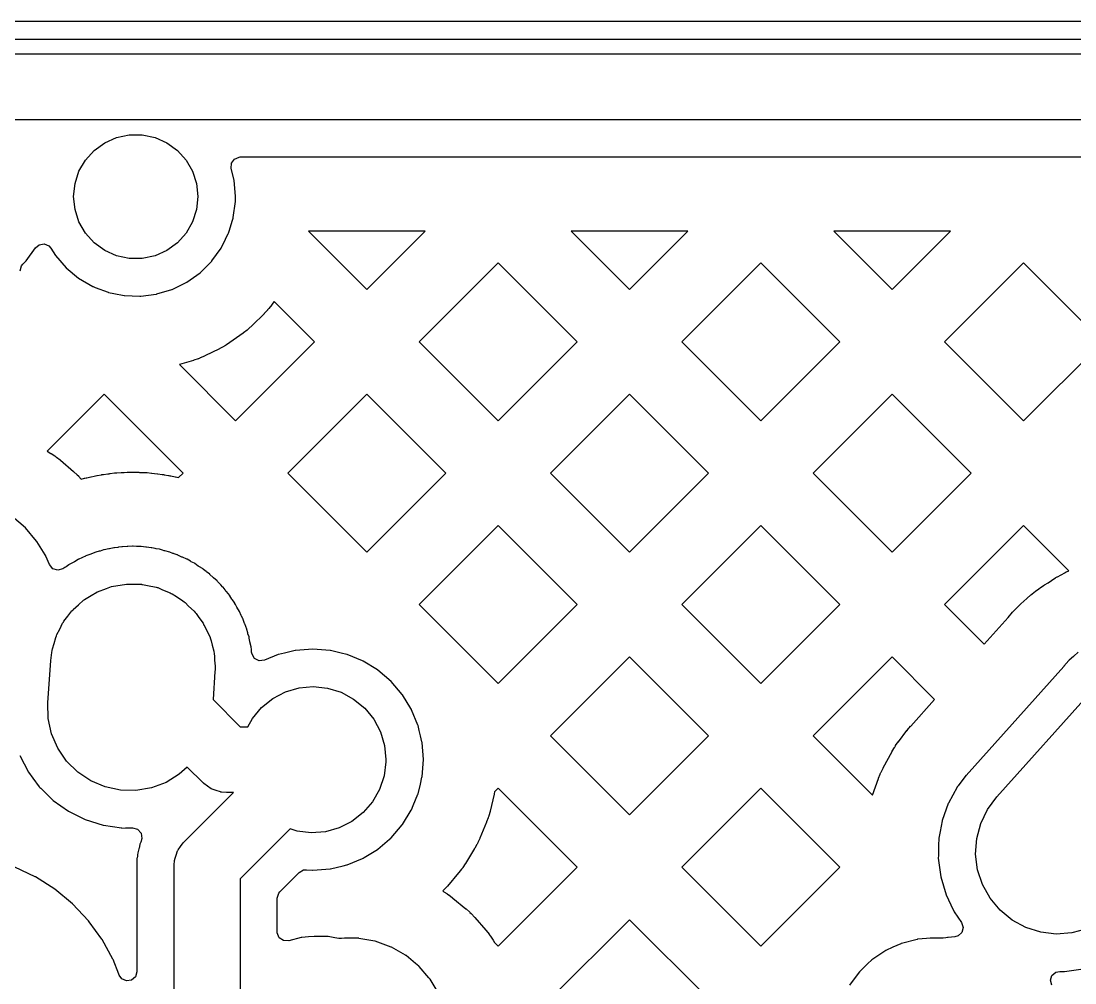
# Model space of a CAD drawing. Extents: x 124.5 to 210, y -114.5 to -26.5.
# Drawn here: x 179.51 to 193.92, y -39.75 to -26.6 of the extents above; entities that cross this region are included whole.
import ezdxf

# ---------------------------------------------------------------- set-up
doc = ezdxf.new("R2010")
doc.units = 0
doc.layers.add('BLACK', color=7, linetype='CONTINUOUS')

msp = doc.modelspace()

# ---------------------------------------------------------------- linework, layer by layer
at = {"layer": 'BLACK', "linetype": 'CONTINUOUS'}
for p, q in [((146.43, -26.6), (201.191, -26.6)), ((201.139, -26.85), (146.482, -26.85)), ((146.751, -27.05), (200.87, -27.05)), ((200.684, -27.95), (146.938, -27.95)), ((180.655, -28.2639), (180.817, -28.1916)), ((180.817, -28.1916), (180.991, -28.1547)), ((180.991, -28.1547), (181.169, -28.1547)), ((181.169, -28.1547), (181.343, -28.1916)), ((181.343, -28.1916), (181.505, -28.2639)), ((180.392, -28.5004), (180.511, -28.3683)), ((180.511, -28.3683), (180.655, -28.2639)), ((181.505, -28.2639), (181.649, -28.3683)), ((181.649, -28.3683), (181.768, -28.5004)), ((180.303, -28.6543), (180.392, -28.5004)), ((181.768, -28.5004), (181.857, -28.6543)), ((182.387, -28.5443), (182.428, -28.4861)), ((182.428, -28.4861), (182.493, -28.4592)), ((182.493, -28.4592), (182.506, -28.4585)), ((182.506, -28.4585), (200.421, -28.4585)), ((180.249, -28.8233), (180.303, -28.6543)), ((181.857, -28.6543), (181.911, -28.8233)), ((182.384, -28.6152), (182.387, -28.5443)), ((182.425, -28.7774), (182.384, -28.6152)), ((182.443, -29), (182.425, -28.7774)), ((180.23, -29), (180.249, -28.8233)), ((181.911, -28.8233), (181.93, -29)), ((180.249, -29.1767), (180.23, -29)), ((181.93, -29), (181.911, -29.1767)), ((182.412, -29.2881), (182.442, -29.0666)), ((182.442, -29.0632), (182.443, -29.0034)), ((182.442, -29.0666), (182.442, -29.0632)), ((182.443, -29.0034), (182.443, -29)), ((182.443, -29.0034), (182.443, -29.0034)), ((180.303, -29.3457), (180.249, -29.1767)), ((181.911, -29.1767), (181.857, -29.3457)), ((180.392, -29.4996), (180.303, -29.3457)), ((181.857, -29.3457), (181.768, -29.4996)), ((182.356, -29.4725), (182.402, -29.3229)), ((182.402, -29.3229), (182.411, -29.293)), ((182.411, -29.293), (182.412, -29.2881)), ((182.411, -29.293), (182.411, -29.293)), ((180.511, -29.6317), (180.392, -29.4996)), ((181.768, -29.4996), (181.649, -29.6317)), ((182.269, -29.6599), (182.345, -29.5065)), ((182.345, -29.5065), (182.347, -29.5018)), ((182.345, -29.5065), (182.345, -29.5065)), ((182.347, -29.5018), (182.356, -29.4725)), ((185.037, -29.4725), (183.442, -29.4725)), ((183.442, -29.4725), (184.24, -30.2699)), ((184.24, -30.2699), (185.037, -29.4725)), ((188.629, -29.4725), (187.034, -29.4725)), ((187.034, -29.4725), (187.832, -30.2699)), ((187.832, -30.2699), (188.629, -29.4725)), ((192.221, -29.4725), (190.626, -29.4725)), ((190.626, -29.4725), (191.424, -30.2699)), ((191.424, -30.2699), (192.221, -29.4725)), ((179.71, -29.703), (179.757, -29.6599)), ((179.757, -29.6599), (179.827, -29.6476)), ((179.827, -29.6476), (179.892, -29.6751)), ((179.892, -29.6751), (179.92, -29.707)), ((180.655, -29.7361), (180.511, -29.6317)), ((181.649, -29.6317), (181.505, -29.7361)), ((182.248, -29.7021), (182.269, -29.6599)), ((179.581, -29.8793), (179.708, -29.7021)), ((179.708, -29.7021), (179.71, -29.703)), ((179.92, -29.707), (179.98, -29.8051)), ((179.98, -29.8051), (180.126, -29.9739)), ((180.817, -29.8084), (180.655, -29.7361)), ((180.991, -29.8453), (180.817, -29.8084)), ((181.343, -29.8084), (181.169, -29.8453)), ((181.505, -29.7361), (181.343, -29.8084)), ((182.121, -29.8793), (182.245, -29.7063)), ((182.245, -29.7063), (182.248, -29.7021)), ((179.498, -30.0151), (179.519, -29.947)), ((179.519, -29.947), (179.536, -29.9259)), ((179.536, -29.9259), (179.578, -29.8835)), ((179.578, -29.8835), (179.581, -29.8793)), ((179.581, -29.8793), (179.581, -29.8793)), ((180.126, -29.9739), (180.298, -30.1166)), ((181.169, -29.8453), (180.991, -29.8453)), ((181.96, -30.0412), (182.118, -29.8835)), ((182.118, -29.8835), (182.121, -29.8793)), ((186.036, -29.9078), (184.957, -30.9869)), ((187.115, -30.9869), (186.036, -29.9078)), ((189.628, -29.9078), (188.549, -30.9869)), ((190.707, -30.9869), (189.628, -29.9078)), ((193.22, -29.9078), (192.141, -30.9869)), ((194.299, -30.9869), (193.22, -29.9078)), ((180.298, -30.1166), (180.491, -30.2293)), ((181.778, -30.1709), (181.96, -30.0412)), ((180.491, -30.2293), (180.496, -30.2312)), ((180.496, -30.2312), (180.496, -30.2312)), ((180.496, -30.2312), (180.526, -30.2427)), ((180.526, -30.2427), (180.7, -30.309)), ((181.577, -30.2692), (181.778, -30.1709)), ((180.7, -30.309), (180.705, -30.3101)), ((180.705, -30.3101), (180.705, -30.3101)), ((180.705, -30.3101), (180.781, -30.3257)), ((180.781, -30.3257), (180.919, -30.3536)), ((180.919, -30.3536), (180.924, -30.3538)), ((180.924, -30.3538), (180.924, -30.3538)), ((180.924, -30.3538), (181.137, -30.3616)), ((181.137, -30.3616), (181.137, -30.3616)), ((181.137, -30.3616), (181.142, -30.3618)), ((181.142, -30.3618), (181.147, -30.3611)), ((181.147, -30.3611), (181.358, -30.334)), ((181.147, -30.3611), (181.147, -30.3611)), ((181.358, -30.334), (181.363, -30.3334)), ((181.358, -30.334), (181.358, -30.334)), ((181.363, -30.3334), (181.368, -30.3319)), ((181.368, -30.3319), (181.572, -30.2707)), ((181.572, -30.2707), (181.577, -30.2692)), ((181.572, -30.2707), (181.572, -30.2707)), ((182.88, -30.5521), (182.837, -30.598)), ((182.883, -30.5483), (182.88, -30.5521)), ((182.897, -30.5325), (182.883, -30.5483)), ((182.9, -30.5285), (182.897, -30.5325)), ((182.938, -30.4793), (182.9, -30.5285)), ((182.942, -30.4752), (182.938, -30.4793)), ((182.971, -30.4348), (182.942, -30.4752)), ((183.523, -30.9869), (182.971, -30.4348)), ((182.834, -30.6017), (182.676, -30.7594)), ((182.837, -30.598), (182.834, -30.6017)), ((182.602, -30.8253), (182.553, -30.8636)), ((182.606, -30.822), (182.602, -30.8253)), ((182.622, -30.8087), (182.606, -30.822)), ((182.626, -30.8053), (182.622, -30.8087)), ((182.672, -30.763), (182.626, -30.8053)), ((182.676, -30.7594), (182.672, -30.763)), ((182.549, -30.8667), (182.367, -30.9964)), ((182.553, -30.8636), (182.549, -30.8667)), ((182.224, -31.0815), (182.023, -31.1798)), ((182.229, -31.0791), (182.224, -31.0815)), ((182.284, -31.0494), (182.229, -31.0791)), ((182.288, -31.0468), (182.284, -31.0494)), ((182.306, -31.0362), (182.288, -31.0468)), ((182.31, -31.0335), (182.306, -31.0362)), ((182.363, -30.9993), (182.31, -31.0335)), ((182.367, -30.9964), (182.363, -30.9993)), ((182.444, -32.0659), (183.523, -30.9869)), ((184.957, -30.9869), (186.036, -32.0659)), ((186.036, -32.0659), (187.115, -30.9869)), ((188.549, -30.9869), (189.628, -32.0659)), ((189.628, -32.0659), (190.707, -30.9869)), ((192.141, -30.9869), (193.22, -32.0659)), ((193.22, -32.0659), (194.299, -30.9869)), ((181.869, -31.2404), (181.676, -31.2983)), ((181.874, -31.2388), (181.869, -31.2404)), ((181.933, -31.2184), (181.874, -31.2388)), ((181.938, -31.2166), (181.933, -31.2184)), ((181.957, -31.2091), (181.938, -31.2166)), ((181.962, -31.2071), (181.957, -31.2091)), ((182.019, -31.1819), (181.962, -31.2071)), ((182.023, -31.1798), (182.019, -31.1819)), ((181.676, -31.2983), (182.444, -32.0659)), ((180.648, -31.7039), (179.87, -32.4812)), ((181.727, -32.7829), (180.648, -31.7039)), ((184.24, -31.7039), (183.161, -32.7829)), ((185.319, -32.7829), (184.24, -31.7039)), ((187.832, -31.7039), (186.753, -32.7829)), ((188.911, -32.7829), (187.832, -31.7039)), ((191.424, -31.7039), (190.345, -32.7829)), ((192.503, -32.7829), (191.424, -31.7039)), ((179.87, -32.4812), (179.919, -32.5112)), ((179.919, -32.5112), (179.923, -32.5139)), ((179.923, -32.5139), (179.973, -32.5472)), ((179.973, -32.5472), (179.977, -32.55)), ((179.977, -32.55), (179.993, -32.5616)), ((179.993, -32.5616), (179.997, -32.5646)), ((179.997, -32.5646), (180.044, -32.6016)), ((180.044, -32.6016), (180.048, -32.6048)), ((180.048, -32.6048), (180.229, -32.759)), ((180.229, -32.759), (180.232, -32.7623)), ((180.232, -32.7623), (180.276, -32.8029)), ((180.276, -32.8029), (180.28, -32.8063)), ((180.28, -32.8063), (180.294, -32.8203)), ((180.294, -32.8203), (180.297, -32.8239)), ((180.297, -32.8239), (180.335, -32.8645)), ((180.335, -32.8645), (180.379, -32.8514)), ((180.379, -32.8514), (180.384, -32.8501)), ((180.384, -32.8501), (180.403, -32.8453)), ((180.403, -32.8453), (180.408, -32.8442)), ((180.408, -32.8442), (180.466, -32.8319)), ((180.466, -32.8319), (180.471, -32.831)), ((180.471, -32.831), (180.511, -32.8242)), ((180.511, -32.8242), (180.547, -32.8156)), ((180.547, -32.8156), (180.552, -32.8146)), ((180.552, -32.8146), (180.61, -32.8029)), ((180.61, -32.8029), (180.615, -32.802)), ((180.615, -32.802), (180.635, -32.7989)), ((180.635, -32.7989), (180.64, -32.7983)), ((180.64, -32.7983), (180.699, -32.7912)), ((180.699, -32.7912), (180.704, -32.7907)), ((180.704, -32.7907), (180.714, -32.79)), ((180.714, -32.79), (180.725, -32.7881)), ((180.725, -32.7881), (180.73, -32.7874)), ((180.73, -32.7874), (180.789, -32.7797)), ((180.789, -32.7797), (180.794, -32.7792)), ((180.794, -32.7792), (180.814, -32.7774)), ((180.814, -32.7774), (180.819, -32.7771)), ((180.819, -32.7771), (180.878, -32.7741)), ((180.878, -32.7741), (180.883, -32.774)), ((180.883, -32.774), (180.923, -32.7735)), ((180.923, -32.7735), (180.96, -32.7706)), ((180.96, -32.7706), (180.965, -32.7703)), ((180.965, -32.7703), (181.025, -32.7679)), ((181.025, -32.7679), (181.03, -32.7678)), ((181.03, -32.7678), (181.05, -32.7678)), ((181.05, -32.7678), (181.055, -32.7679)), ((181.055, -32.7679), (181.115, -32.7703)), ((181.115, -32.7703), (181.12, -32.7706)), ((181.12, -32.7706), (181.13, -32.7714)), ((181.13, -32.7714), (181.14, -32.7713)), ((181.14, -32.7713), (181.145, -32.7713)), ((181.145, -32.7713), (181.205, -32.773)), ((181.205, -32.773), (181.21, -32.7733)), ((181.21, -32.7733), (181.23, -32.7746)), ((181.23, -32.7746), (181.235, -32.7751)), ((181.235, -32.7751), (181.294, -32.7815)), ((181.294, -32.7815), (181.299, -32.7821)), ((181.299, -32.7821), (181.337, -32.7877)), ((181.337, -32.7877), (181.376, -32.7907)), ((181.376, -32.7907), (181.381, -32.7912)), ((181.381, -32.7912), (181.44, -32.7983)), ((181.44, -32.7983), (181.445, -32.7989)), ((181.445, -32.7989), (181.465, -32.802)), ((181.465, -32.802), (181.47, -32.8029)), ((181.47, -32.8029), (181.528, -32.8146)), ((181.528, -32.8146), (181.533, -32.8156)), ((181.533, -32.8156), (181.544, -32.8182)), ((181.544, -32.8182), (181.553, -32.8196)), ((181.553, -32.8196), (181.558, -32.8205)), ((181.558, -32.8205), (181.617, -32.8315)), ((181.617, -32.8315), (181.622, -32.8325)), ((181.622, -32.8325), (181.641, -32.8369)), ((181.641, -32.8369), (181.646, -32.8381)), ((181.646, -32.8381), (181.666, -32.8435)), ((181.666, -32.8435), (181.727, -32.7829)), ((183.161, -32.7829), (184.24, -33.862)), ((184.24, -33.862), (185.319, -32.7829)), ((186.753, -32.7829), (187.832, -33.862)), ((187.832, -33.862), (188.911, -32.7829)), ((190.345, -32.7829), (191.424, -33.862)), ((191.424, -33.862), (192.503, -32.7829)), ((179.57, -33.53), (179.389, -33.3758)), ((179.724, -33.7106), (179.57, -33.53)), ((186.036, -33.4999), (184.957, -34.579)), ((187.115, -34.579), (186.036, -33.4999)), ((189.628, -33.4999), (188.549, -34.579)), ((190.707, -34.579), (189.628, -33.4999)), ((193.22, -33.4999), (192.141, -34.579)), ((193.837, -34.1173), (193.22, -33.4999)), ((179.727, -33.7148), (179.724, -33.7106)), ((179.839, -33.8982), (179.727, -33.7148)), ((179.727, -33.7148), (179.727, -33.7148)), ((180.534, -33.8616), (180.473, -33.8869)), ((180.581, -33.8504), (180.534, -33.8616)), ((180.591, -33.8473), (180.581, -33.8504)), ((180.64, -33.8308), (180.591, -33.8473)), ((180.645, -33.83), (180.64, -33.8308)), ((180.71, -33.819), (180.645, -33.83)), ((180.645, -33.83), (180.645, -33.83)), ((180.718, -33.8173), (180.71, -33.819)), ((180.779, -33.8028), (180.718, -33.8173)), ((180.784, -33.8016), (180.779, -33.8028)), ((180.779, -33.8028), (180.779, -33.8028)), ((180.789, -33.8012), (180.784, -33.8016)), ((180.833, -33.7978), (180.789, -33.8012)), ((180.789, -33.8012), (180.789, -33.8012)), ((180.844, -33.7964), (180.833, -33.7978)), ((180.889, -33.7887), (180.844, -33.7964)), ((180.894, -33.7879), (180.889, -33.7887)), ((180.889, -33.7887), (180.889, -33.7887)), ((180.899, -33.7879), (180.894, -33.7879)), ((180.961, -33.7872), (180.899, -33.7879)), ((180.899, -33.7879), (180.899, -33.7879)), ((180.964, -33.7872), (180.961, -33.7872)), ((180.972, -33.7868), (180.964, -33.7872)), ((181.035, -33.7818), (180.972, -33.7868)), ((181.04, -33.7814), (181.035, -33.7818)), ((181.045, -33.7818), (181.04, -33.7814)), ((181.09, -33.7854), (181.045, -33.7818)), ((181.101, -33.7857), (181.09, -33.7854)), ((181.127, -33.7855), (181.101, -33.7857)), ((181.151, -33.7852), (181.127, -33.7855)), ((181.219, -33.7952), (181.151, -33.7852)), ((181.227, -33.7962), (181.219, -33.7952)), ((181.291, -33.8012), (181.227, -33.7962)), ((181.296, -33.8016), (181.291, -33.8012)), ((181.291, -33.8012), (181.291, -33.8012)), ((181.301, -33.8028), (181.296, -33.8016)), ((181.346, -33.8134), (181.301, -33.8028)), ((181.301, -33.8028), (181.301, -33.8028)), ((181.357, -33.8156), (181.346, -33.8134)), ((181.4, -33.822), (181.357, -33.8156)), ((181.405, -33.8228), (181.4, -33.822)), ((181.4, -33.822), (181.4, -33.822)), ((181.446, -33.8355), (181.405, -33.8228)), ((181.47, -33.843), (181.446, -33.8355)), ((181.478, -33.8452), (181.47, -33.843)), ((181.546, -33.8616), (181.478, -33.8452)), ((181.588, -33.879), (181.546, -33.8616)), ((179.848, -33.913), (179.839, -33.8982)), ((179.85, -33.9176), (179.848, -33.913)), ((179.898, -34.0331), (179.85, -33.9176)), ((179.85, -33.9176), (179.85, -33.9176)), ((180.233, -33.9983), (180.18, -34.0259)), ((180.241, -33.9941), (180.233, -33.9983)), ((180.292, -33.9626), (180.241, -33.9941)), ((180.296, -33.96), (180.292, -33.9626)), ((180.292, -33.9626), (180.292, -33.9626)), ((180.301, -33.9581), (180.296, -33.96)), ((180.34, -33.9419), (180.301, -33.9581)), ((180.301, -33.9581), (180.301, -33.9581)), ((180.35, -33.9371), (180.34, -33.9419)), ((180.392, -33.9151), (180.35, -33.9371)), ((180.397, -33.9128), (180.392, -33.9151)), ((180.392, -33.9151), (180.392, -33.9151)), ((180.465, -33.8899), (180.397, -33.9128)), ((180.473, -33.8869), (180.465, -33.8899)), ((181.594, -33.8813), (181.588, -33.879)), ((181.604, -33.8851), (181.594, -33.8813)), ((181.646, -33.8982), (181.604, -33.8851)), ((181.651, -33.8997), (181.646, -33.8982)), ((181.646, -33.8982), (181.646, -33.8982)), ((181.655, -33.9019), (181.651, -33.8997)), ((181.71, -33.9292), (181.655, -33.9019)), ((181.655, -33.9019), (181.655, -33.9019)), ((181.718, -33.9328), (181.71, -33.9292)), ((181.719, -33.933), (181.718, -33.9328)), ((181.779, -33.9581), (181.719, -33.933)), ((181.784, -33.96), (181.779, -33.9581)), ((181.779, -33.9581), (181.779, -33.9581)), ((181.828, -33.9873), (181.784, -33.96)), ((181.838, -33.9927), (181.828, -33.9873)), ((181.881, -34.014), (181.838, -33.9927)), ((179.944, -34.0894), (179.898, -34.0331)), ((180.012, -34.1109), (179.944, -34.0894)), ((180.08, -34.0923), (180.012, -34.1109)), ((180.111, -34.0732), (180.08, -34.0923)), ((180.117, -34.0699), (180.111, -34.0732)), ((180.126, -34.0636), (180.117, -34.0699)), ((180.165, -34.0349), (180.126, -34.0636)), ((180.169, -34.0319), (180.165, -34.0349)), ((180.18, -34.0259), (180.169, -34.0319)), ((181.885, -34.0169), (181.881, -34.014)), ((181.934, -34.0519), (181.885, -34.0169)), ((181.885, -34.0169), (181.885, -34.0169)), ((181.942, -34.0567), (181.934, -34.0519)), ((181.999, -34.0918), (181.942, -34.0567)), ((182.003, -34.0944), (181.999, -34.0918)), ((181.999, -34.0918), (181.999, -34.0918)), ((182.007, -34.0976), (182.003, -34.0944)), ((182.043, -34.1287), (182.007, -34.0976)), ((182.007, -34.0976), (182.007, -34.0976)), ((182.052, -34.1356), (182.043, -34.1287)), ((182.087, -34.1601), (182.052, -34.1356)), ((193.734, -34.1713), (193.783, -34.1437)), ((193.783, -34.1437), (193.787, -34.1414)), ((193.787, -34.1414), (193.805, -34.1324)), ((193.805, -34.1324), (193.809, -34.1303)), ((193.809, -34.1303), (193.837, -34.1173)), ((180.749, -34.3333), (180.952, -34.2985)), ((180.952, -34.2985), (180.954, -34.2985)), ((180.954, -34.2985), (180.957, -34.298)), ((180.957, -34.298), (181.02, -34.2994)), ((182.091, -34.1629), (182.087, -34.1601)), ((182.087, -34.1601), (182.087, -34.1601)), ((182.094, -34.1664), (182.091, -34.1629)), ((182.137, -34.2081), (182.094, -34.1664)), ((182.143, -34.2139), (182.137, -34.2081)), ((182.191, -34.2549), (182.143, -34.2139)), ((182.199, -34.2614), (182.191, -34.2549)), ((182.233, -34.3021), (182.199, -34.2614)), ((193.507, -34.3098), (193.555, -34.2802)), ((193.555, -34.2802), (193.602, -34.2477)), ((193.602, -34.2477), (193.607, -34.245)), ((193.607, -34.245), (193.657, -34.213)), ((193.657, -34.213), (193.661, -34.2104)), ((193.661, -34.2104), (193.678, -34.2005)), ((193.678, -34.2005), (193.683, -34.1981)), ((193.683, -34.1981), (193.734, -34.1713)), ((180.468, -34.4566), (180.546, -34.4088)), ((180.546, -34.4088), (180.552, -34.4066)), ((180.552, -34.4066), (180.556, -34.4046)), ((180.556, -34.4046), (180.681, -34.3584)), ((180.681, -34.3584), (180.746, -34.3338)), ((180.746, -34.3338), (180.748, -34.3335)), ((180.748, -34.3335), (180.749, -34.3333)), ((181.02, -34.2994), (181.158, -34.3012)), ((181.158, -34.3012), (181.164, -34.3025)), ((181.164, -34.3025), (181.171, -34.3027)), ((181.171, -34.3027), (181.24, -34.3176)), ((181.24, -34.3176), (181.36, -34.3413)), ((181.36, -34.3413), (181.37, -34.3456)), ((181.37, -34.3456), (181.38, -34.3476)), ((181.38, -34.3476), (181.446, -34.3758)), ((181.446, -34.3758), (181.551, -34.4176)), ((181.551, -34.4176), (181.564, -34.4262)), ((181.564, -34.4262), (181.576, -34.4313)), ((181.576, -34.4313), (181.635, -34.4707)), ((182.241, -34.3103), (182.233, -34.3021)), ((182.267, -34.3357), (182.241, -34.3103)), ((182.274, -34.3428), (182.267, -34.3357)), ((182.301, -34.3783), (182.274, -34.3428)), ((182.312, -34.3941), (182.301, -34.3783)), ((182.318, -34.4008), (182.312, -34.3941)), ((182.366, -34.4569), (182.318, -34.4008)), ((193.32, -34.448), (193.335, -34.4356)), ((193.335, -34.4356), (193.339, -34.4325)), ((193.339, -34.4325), (193.385, -34.3981)), ((193.385, -34.3981), (193.429, -34.3632)), ((193.429, -34.3632), (193.433, -34.3602)), ((193.433, -34.3602), (193.449, -34.3486)), ((193.449, -34.3486), (193.453, -34.3457)), ((193.453, -34.3457), (193.503, -34.3125)), ((193.503, -34.3125), (193.507, -34.3098)), ((180.224, -34.6456), (180.295, -34.5836)), ((180.295, -34.5836), (180.364, -34.5203)), ((180.364, -34.5203), (180.373, -34.5148)), ((180.373, -34.5148), (180.379, -34.5099)), ((180.379, -34.5099), (180.468, -34.4566)), ((181.635, -34.4707), (181.725, -34.5275)), ((181.725, -34.5275), (181.74, -34.5415)), ((181.74, -34.5415), (181.754, -34.5506)), ((181.754, -34.5506), (181.802, -34.5989)), ((182.368, -34.4611), (182.366, -34.4569)), ((182.394, -34.503), (182.368, -34.4611)), ((182.368, -34.4611), (182.368, -34.4611)), ((182.4, -34.5123), (182.394, -34.503)), ((182.425, -34.5453), (182.4, -34.5123)), ((182.428, -34.5492), (182.425, -34.5453)), ((182.425, -34.5453), (182.425, -34.5453)), ((182.43, -34.5536), (182.428, -34.5492)), ((182.443, -34.579), (182.43, -34.5536)), ((182.43, -34.5536), (182.43, -34.5536)), ((182.457, -34.6052), (182.443, -34.579)), ((184.957, -34.579), (186.036, -35.658)), ((186.036, -35.658), (187.115, -34.579)), ((188.549, -34.579), (189.628, -35.658)), ((189.628, -35.658), (190.707, -34.579)), ((192.141, -34.579), (192.682, -35.1196)), ((193.135, -34.6142), (193.179, -34.5736)), ((193.179, -34.5736), (193.183, -34.5703)), ((193.183, -34.5703), (193.226, -34.5335)), ((193.226, -34.5335), (193.267, -34.4941)), ((193.267, -34.4941), (193.271, -34.4908)), ((193.271, -34.4908), (193.316, -34.4512)), ((193.316, -34.4512), (193.32, -34.448)), ((180.151, -34.7385), (180.206, -34.6643)), ((180.206, -34.6643), (180.217, -34.6543)), ((180.217, -34.6543), (180.224, -34.6456)), ((181.802, -34.5989), (181.876, -34.6672)), ((181.876, -34.6672), (181.891, -34.6875)), ((181.891, -34.6875), (181.905, -34.7014)), ((181.905, -34.7014), (181.942, -34.7559)), ((182.461, -34.6127), (182.457, -34.6052)), ((182.497, -34.6719), (182.461, -34.6127)), ((182.5, -34.6761), (182.497, -34.6719)), ((182.497, -34.6719), (182.497, -34.6719)), ((182.521, -34.7266), (182.5, -34.6761)), ((182.526, -34.7367), (182.521, -34.7266)), ((193.008, -34.7557), (193.07, -34.6828)), ((193.07, -34.6828), (193.074, -34.6791)), ((193.074, -34.6791), (193.114, -34.6352)), ((193.114, -34.6352), (193.118, -34.6316)), ((193.118, -34.6316), (193.132, -34.6176)), ((193.132, -34.6176), (193.135, -34.6142)), ((180.039, -34.9164), (180.078, -34.8355)), ((180.078, -34.8355), (180.09, -34.8202)), ((180.09, -34.8202), (180.096, -34.8073)), ((180.096, -34.8073), (180.151, -34.7385)), ((181.942, -34.7559), (181.999, -34.8322)), ((181.999, -34.8322), (182.012, -34.8589)), ((182.012, -34.8589), (182.025, -34.878)), ((182.543, -34.7691), (182.526, -34.7367)), ((182.547, -34.7771), (182.543, -34.7691)), ((182.548, -34.7818), (182.547, -34.7771)), ((182.567, -34.8364), (182.548, -34.7818)), ((182.57, -34.8445), (182.567, -34.8364)), ((182.598, -34.9137), (182.57, -34.8445)), ((192.682, -35.1196), (193.008, -34.7557)), ((179.985, -35.0278), (179.995, -35.007)), ((179.995, -35.007), (180.001, -34.9895)), ((180.001, -34.9895), (180.039, -34.9164)), ((182.025, -34.878), (182.051, -34.9362)), ((182.051, -34.9362), (182.09, -35.0168)), ((182.09, -35.0168), (182.1, -35.0499)), ((182.6, -34.9185), (182.598, -34.9137)), ((182.611, -34.9671), (182.6, -34.9185)), ((182.614, -34.9779), (182.611, -34.9671)), ((182.629, -35.0208), (182.614, -34.9779)), ((179.94, -35.1861), (179.963, -35.1113)), ((179.963, -35.1113), (179.985, -35.0278)), ((182.1, -35.0499), (182.11, -35.0742)), ((182.11, -35.0742), (182.123, -35.1335)), ((182.123, -35.1335), (182.146, -35.215)), ((182.632, -35.04), (182.629, -35.0208)), ((182.639, -35.0821), (182.632, -35.04)), ((182.641, -35.0905), (182.639, -35.0821)), ((182.657, -35.1589), (182.641, -35.0905)), ((182.658, -35.1637), (182.657, -35.1589)), ((182.657, -35.1589), (182.657, -35.1589)), ((182.66, -35.1868), (182.658, -35.1637)), ((179.917, -35.3435), (179.93, -35.2343)), ((179.93, -35.2343), (179.937, -35.208)), ((179.937, -35.208), (179.94, -35.1861)), ((182.146, -35.215), (182.15, -35.2537)), ((182.15, -35.2537), (182.156, -35.2829)), ((182.156, -35.2829), (182.158, -35.3408)), ((182.663, -35.2187), (182.66, -35.1868)), ((182.664, -35.2298), (182.663, -35.2187)), ((182.667, -35.2455), (182.664, -35.2298)), ((182.669, -35.2557), (182.667, -35.2455)), ((182.705, -35.3167), (182.669, -35.2557)), ((183.028, -35.2628), (182.839, -35.3409)), ((183.032, -35.2609), (183.028, -35.2628)), ((183.028, -35.2628), (183.028, -35.2628)), ((183.113, -35.2416), (183.032, -35.2609)), ((183.258, -35.2066), (183.113, -35.2416)), ((183.263, -35.2055), (183.258, -35.2066)), ((183.258, -35.2066), (183.258, -35.2066)), ((183.5, -35.1868), (183.263, -35.2055)), ((183.737, -35.2055), (183.5, -35.1868)), ((183.742, -35.2066), (183.737, -35.2055)), ((183.887, -35.2416), (183.742, -35.2066)), ((183.742, -35.2066), (183.742, -35.2066)), ((183.968, -35.2609), (183.887, -35.2416)), ((183.972, -35.2628), (183.968, -35.2609)), ((184.182, -35.3499), (183.972, -35.2628)), ((183.972, -35.2628), (183.972, -35.2628)), ((187.832, -35.296), (186.753, -36.375)), ((188.911, -36.375), (187.832, -35.296)), ((191.424, -35.296), (190.345, -36.375)), ((192.003, -35.8755), (191.424, -35.296)), ((193.903, -35.2889), (193.845, -35.3382)), ((193.908, -35.2844), (193.903, -35.2889)), ((193.967, -35.2284), (193.908, -35.2844)), ((179.878, -35.9235), (179.917, -35.3435)), ((182.158, -35.3408), (182.165, -35.42)), ((182.165, -35.42), (182.163, -35.4789)), ((182.769, -35.3485), (182.705, -35.3167)), ((182.839, -35.3409), (182.769, -35.3485)), ((184.187, -35.3518), (184.182, -35.3499)), ((184.182, -35.3499), (184.182, -35.3499)), ((184.191, -35.3543), (184.187, -35.3518)), ((184.385, -35.4732), (184.191, -35.3543)), ((193.77, -35.4247), (192.433, -36.915)), ((193.772, -35.4224), (193.77, -35.4247)), ((193.838, -35.3451), (193.772, -35.4224)), ((193.841, -35.3414), (193.838, -35.3451)), ((193.838, -35.3451), (193.838, -35.3451)), ((193.845, -35.3382), (193.841, -35.3414)), ((193.845, -35.3382), (193.845, -35.3382)), ((182.162, -35.4965), (182.136, -35.8794)), ((182.163, -35.4789), (182.162, -35.4905)), ((182.162, -35.4905), (182.162, -35.4965)), ((184.389, -35.4758), (184.385, -35.4732)), ((184.385, -35.4732), (184.385, -35.4732)), ((184.57, -35.63), (184.389, -35.4758)), ((183.125, -35.7728), (183.313, -35.7177)), ((183.313, -35.7177), (183.507, -35.7)), ((183.507, -35.7), (183.701, -35.7204)), ((183.701, -35.7204), (183.888, -35.7781)), ((184.724, -35.8106), (184.57, -35.63)), ((182.136, -35.8794), (182.506, -36.25)), ((182.8, -35.9855), (182.952, -35.8632)), ((182.952, -35.8632), (183.125, -35.7728)), ((183.888, -35.7781), (184.059, -35.871)), ((184.059, -35.871), (184.21, -35.9954)), ((184.727, -35.8148), (184.724, -35.8106)), ((184.841, -36.0013), (184.727, -35.8148)), ((184.727, -35.8148), (184.727, -35.8148)), ((191.677, -36.2397), (192.003, -35.8755)), ((192.853, -37.2087), (194.163, -35.7487)), ((179.883, -36.1371), (179.878, -35.9235)), ((182.675, -36.135), (182.8, -35.9855)), ((184.21, -35.9954), (184.333, -36.1466)), ((184.848, -36.013), (184.841, -36.0013)), ((184.85, -36.0176), (184.848, -36.013)), ((184.937, -36.2278), (184.85, -36.0176)), ((184.85, -36.0176), (184.85, -36.0176)), ((179.929, -36.3458), (179.883, -36.1371)), ((182.612, -36.25), (182.675, -36.135)), ((184.333, -36.1466), (184.425, -36.3189)), ((182.506, -36.25), (182.612, -36.25)), ((184.939, -36.2324), (184.937, -36.2278)), ((184.956, -36.301), (184.939, -36.2324)), ((184.973, -36.375), (184.956, -36.301)), ((191.509, -36.4541), (191.626, -36.301)), ((191.626, -36.301), (191.627, -36.299)), ((191.627, -36.299), (191.646, -36.2756)), ((191.646, -36.2756), (191.647, -36.2737)), ((191.647, -36.2737), (191.654, -36.2661)), ((191.654, -36.2661), (191.655, -36.2642)), ((191.655, -36.2642), (191.675, -36.2415)), ((191.675, -36.2415), (191.677, -36.2397)), ((180.014, -36.542), (179.929, -36.3458)), ((184.425, -36.3189), (184.481, -36.5058)), ((184.993, -36.4557), (184.973, -36.375)), ((184.995, -36.4633), (184.993, -36.4557)), ((186.753, -36.375), (187.832, -37.4541)), ((187.832, -37.4541), (188.911, -36.375)), ((190.345, -36.375), (191.156, -37.1859)), ((191.471, -36.507), (191.506, -36.4581)), ((191.506, -36.4581), (191.509, -36.4541)), ((180.134, -36.7186), (180.014, -36.542)), ((184.481, -36.5058), (184.5, -36.7)), ((185.013, -36.7), (184.995, -36.4633)), ((191.3, -36.8139), (191.422, -36.5877)), ((191.422, -36.5877), (191.425, -36.5834)), ((191.425, -36.5834), (191.455, -36.5319)), ((191.455, -36.5319), (191.458, -36.5277)), ((191.458, -36.5277), (191.469, -36.5111)), ((191.469, -36.5111), (191.471, -36.507)), ((179.493, -36.6429), (179.612, -36.8707)), ((180.286, -36.8693), (180.134, -36.7186)), ((184.5, -36.7279), (184.475, -36.9215)), ((184.5, -36.7), (184.5, -36.7279)), ((184.995, -36.9367), (185.013, -36.7)), ((179.612, -36.8707), (179.674, -36.9547)), ((180.463, -36.9887), (180.286, -36.8693)), ((181.784, -36.8006), (181.675, -36.8996)), ((182.002, -37.0182), (181.784, -36.8006)), ((191.261, -36.8946), (191.269, -36.8765)), ((191.269, -36.8765), (191.271, -36.872)), ((191.271, -36.872), (191.298, -36.8183)), ((191.298, -36.8183), (191.3, -36.8139)), ((179.674, -36.9547), (179.76, -37.07)), ((180.66, -37.0723), (180.463, -36.9887)), ((181.493, -37.0111), (181.293, -37.0862)), ((181.675, -36.8996), (181.493, -37.0111)), ((182.008, -37.0224), (182.002, -37.0182)), ((182.012, -37.028), (182.008, -37.0224)), ((182.061, -37.0621), (182.012, -37.028)), ((184.475, -36.9215), (184.414, -37.1067)), ((184.939, -37.1676), (184.971, -37.033)), ((184.971, -37.033), (184.993, -36.9415)), ((184.993, -36.9415), (184.995, -36.9367)), ((184.993, -36.9415), (184.993, -36.9415)), ((191.156, -37.1859), (191.236, -36.9593)), ((191.236, -36.9593), (191.237, -36.9547)), ((191.237, -36.9547), (191.259, -36.8991)), ((191.259, -36.8991), (191.261, -36.8946)), ((192.43, -36.9188), (192.324, -37.0572)), ((192.431, -36.9169), (192.43, -36.9188)), ((192.43, -36.9188), (192.43, -36.9188)), ((192.433, -36.915), (192.431, -36.9169)), ((192.433, -36.915), (192.433, -36.915)), ((179.76, -37.07), (179.765, -37.0771)), ((179.765, -37.0771), (179.769, -37.0806)), ((179.769, -37.0806), (179.769, -37.0806)), ((179.769, -37.0806), (179.78, -37.0916)), ((179.78, -37.0916), (179.949, -37.257)), ((180.869, -37.1173), (180.66, -37.0723)), ((181.082, -37.122), (180.869, -37.1173)), ((181.293, -37.0862), (181.082, -37.122)), ((181.737, -37.8268), (182.414, -37.15)), ((182.109, -37.0977), (182.061, -37.0621)), ((182.116, -37.1001), (182.109, -37.0977)), ((182.122, -37.1041), (182.116, -37.1001)), ((182.179, -37.1222), (182.122, -37.1041)), ((182.236, -37.142), (182.179, -37.1222)), ((182.243, -37.1423), (182.236, -37.142)), ((182.25, -37.1445), (182.243, -37.1423)), ((182.32, -37.15), (182.25, -37.1445)), ((182.414, -37.15), (182.32, -37.15)), ((184.414, -37.1067), (184.317, -37.2764)), ((184.874, -37.3249), (184.937, -37.1722)), ((184.937, -37.1722), (184.939, -37.1676)), ((184.937, -37.1722), (184.937, -37.1722)), ((185.981, -37.1734), (185.925, -37.4043)), ((185.982, -37.1686), (185.981, -37.1734)), ((185.987, -37.1406), (185.982, -37.1686)), ((186.036, -37.092), (185.987, -37.1406)), ((187.115, -38.1711), (186.036, -37.092)), ((189.628, -37.092), (188.549, -38.1711)), ((190.707, -38.1711), (189.628, -37.092)), ((192.31, -37.0771), (192.192, -37.2962)), ((192.312, -37.0743), (192.31, -37.0771)), ((192.314, -37.07), (192.312, -37.0743)), ((192.324, -37.0572), (192.314, -37.07)), ((179.949, -37.257), (180.159, -37.406)), ((184.317, -37.2764), (184.19, -37.4242)), ((184.848, -37.387), (184.874, -37.3249)), ((192.19, -37.3008), (192.108, -37.534)), ((192.192, -37.2962), (192.19, -37.3008)), ((192.19, -37.3008), (192.19, -37.3008)), ((192.726, -37.3806), (192.853, -37.2087)), ((180.159, -37.406), (180.389, -37.5203)), ((184.19, -37.4242), (184.036, -37.5443)), ((184.727, -37.5852), (184.846, -37.3912)), ((184.846, -37.3912), (184.848, -37.387)), ((185.908, -37.4667), (185.906, -37.4714)), ((185.924, -37.4091), (185.908, -37.4667)), ((185.925, -37.4043), (185.924, -37.4091)), ((192.634, -37.5734), (192.726, -37.3806)), ((180.389, -37.5203), (180.634, -37.5972)), ((180.634, -37.5972), (180.639, -37.5979)), ((180.639, -37.5979), (180.639, -37.5979)), ((180.639, -37.5979), (180.884, -37.634)), ((184.036, -37.5443), (183.862, -37.6323)), ((184.57, -37.77), (184.724, -37.5894)), ((184.724, -37.5894), (184.727, -37.5852)), ((184.727, -37.5852), (184.727, -37.5852)), ((185.876, -37.5556), (185.785, -37.775)), ((185.878, -37.551), (185.876, -37.5556)), ((185.898, -37.4949), (185.878, -37.551)), ((185.9, -37.4902), (185.898, -37.4949)), ((185.906, -37.4714), (185.9, -37.4902)), ((192.107, -37.5387), (192.08, -37.6807)), ((192.108, -37.534), (192.107, -37.5387)), ((192.108, -37.534), (192.108, -37.534)), ((192.579, -37.7801), (192.634, -37.5734)), ((180.884, -37.634), (180.884, -37.634)), ((180.884, -37.634), (180.889, -37.6348)), ((180.889, -37.6348), (180.937, -37.6342)), ((180.937, -37.6342), (181.036, -37.6332)), ((181.036, -37.6332), (181.104, -37.6525)), ((181.104, -37.6525), (181.151, -37.7057)), ((181.151, -37.7057), (181.162, -37.7758)), ((183.191, -37.6459), (182.505, -38.3314)), ((183.285, -37.6767), (183.191, -37.6459)), ((183.479, -37.6998), (183.285, -37.6767)), ((183.674, -37.6848), (183.479, -37.6998)), ((183.862, -37.6323), (183.674, -37.6848)), ((192.08, -37.6807), (192.063, -37.775)), ((181.135, -37.8599), (181.125, -37.9101)), ((181.137, -37.8537), (181.135, -37.8599)), ((181.135, -37.8599), (181.135, -37.8599)), ((181.147, -37.8287), (181.137, -37.8537)), ((181.153, -37.8134), (181.147, -37.8287)), ((181.159, -37.7939), (181.153, -37.8134)), ((181.162, -37.7758), (181.159, -37.7939)), ((181.657, -37.9344), (181.693, -37.8862)), ((181.693, -37.8862), (181.727, -37.837)), ((181.727, -37.837), (181.733, -37.8325)), ((181.733, -37.8325), (181.737, -37.8268)), ((184.389, -37.9242), (184.55, -37.7867)), ((184.55, -37.7867), (184.566, -37.7732)), ((184.566, -37.7732), (184.57, -37.77)), ((185.745, -37.8603), (185.715, -37.9125)), ((185.747, -37.8559), (185.745, -37.8603)), ((185.756, -37.8383), (185.747, -37.8559)), ((185.758, -37.8339), (185.756, -37.8383)), ((185.783, -37.7795), (185.758, -37.8339)), ((185.785, -37.775), (185.783, -37.7795)), ((192.059, -37.8537), (192.055, -38.0122)), ((192.06, -37.7916), (192.059, -37.8537)), ((192.063, -37.775), (192.06, -37.7916)), ((192.565, -37.9934), (192.579, -37.7801)), ((181.097, -38.0443), (181.096, -38.0507)), ((181.102, -38.0176), (181.097, -38.0443)), ((181.105, -38.0015), (181.102, -38.0176)), ((181.107, -37.9744), (181.105, -38.0015)), ((181.123, -37.919), (181.107, -37.9744)), ((181.125, -37.9101), (181.123, -37.919)), ((181.613, -38.0607), (181.633, -38.0042)), ((181.633, -38.0042), (181.651, -37.947)), ((181.651, -37.947), (181.655, -37.9412)), ((181.655, -37.9412), (181.657, -37.9344)), ((184.187, -38.0482), (184.201, -38.0396)), ((184.201, -38.0396), (184.385, -37.9268)), ((184.385, -37.9268), (184.389, -37.9242)), ((184.385, -37.9268), (184.385, -37.9268)), ((185.713, -37.9168), (185.589, -38.1192)), ((185.715, -37.9125), (185.713, -37.9168)), ((192.055, -38.0122), (192.054, -38.0486)), ((192.592, -38.2054), (192.565, -37.9934)), ((179.704, -38.3011), (179.427, -38.1704)), ((181.093, -38.1501), (181.092, -38.1685)), ((181.092, -38.1685), (181.093, -38.1749)), ((181.096, -38.1129), (181.093, -38.1501)), ((181.093, -38.1749), (181.096, -38.1975)), ((181.096, -38.0507), (181.096, -38.1032)), ((181.096, -38.1032), (181.096, -38.1129)), ((181.605, -38.145), (181.611, -38.0746)), ((181.605, -45.2586), (181.605, -38.145)), ((181.611, -38.0746), (181.613, -38.0678)), ((181.613, -38.0678), (181.613, -38.0607)), ((183.742, -38.1934), (183.916, -38.1515)), ((183.916, -38.1515), (183.968, -38.1391)), ((183.968, -38.1391), (183.972, -38.1372)), ((183.972, -38.1372), (184.182, -38.0501)), ((184.182, -38.0501), (184.187, -38.0482)), ((184.182, -38.0501), (184.182, -38.0501)), ((185.55, -38.1772), (185.538, -38.1932)), ((185.553, -38.1732), (185.55, -38.1772)), ((185.586, -38.1234), (185.553, -38.1732)), ((185.589, -38.1192), (185.586, -38.1234)), ((186.036, -39.2501), (187.115, -38.1711)), ((188.549, -38.1711), (189.628, -39.2501)), ((189.628, -39.2501), (190.707, -38.1711)), ((192.054, -38.0486), (192.088, -38.3035)), ((179.708, -38.3028), (179.704, -38.3011)), ((179.704, -38.3011), (179.704, -38.3011)), ((179.974, -38.4715), (179.708, -38.3028)), ((181.096, -38.1975), (181.096, -38.2133)), ((181.096, -38.2133), (181.096, -39.5998)), ((182.505, -38.3314), (182.505, -45.445)), ((183.05, -38.5051), (183.313, -38.2427)), ((183.313, -38.2427), (183.375, -38.2087)), ((183.375, -38.2087), (183.412, -38.2062)), ((183.412, -38.2062), (183.495, -38.2128)), ((183.495, -38.2128), (183.5, -38.2132)), ((183.5, -38.2132), (183.737, -38.1945)), ((183.737, -38.1945), (183.742, -38.1934)), ((183.742, -38.1934), (183.742, -38.1934)), ((185.495, -38.248), (185.341, -38.4285)), ((185.498, -38.2441), (185.495, -38.248)), ((185.535, -38.1972), (185.498, -38.2441)), ((185.538, -38.1932), (185.535, -38.1972)), ((192.088, -38.3035), (192.161, -38.5499)), ((192.658, -38.4086), (192.592, -38.2054)), ((180.216, -38.6722), (179.974, -38.4715)), ((185.297, -38.4761), (185.294, -38.4797)), ((185.338, -38.4322), (185.297, -38.4761)), ((185.341, -38.4285), (185.338, -38.4322)), ((192.762, -38.5956), (192.658, -38.4086)), ((183.013, -38.5942), (183.034, -38.5261)), ((183.013, -39.0548), (183.013, -38.5942)), ((183.034, -38.5261), (183.05, -38.5051)), ((185.28, -38.4937), (185.279, -38.4939)), ((185.279, -38.4939), (185.292, -38.5063)), ((185.294, -38.4797), (185.28, -38.4937)), ((185.292, -38.5063), (185.333, -38.5321)), ((185.333, -38.5321), (185.338, -38.535)), ((185.338, -38.535), (185.355, -38.5471)), ((185.355, -38.5471), (185.359, -38.5502)), ((185.359, -38.5502), (185.411, -38.589)), ((185.411, -38.589), (185.415, -38.5923)), ((185.415, -38.5923), (185.593, -38.7384)), ((192.161, -38.5499), (192.225, -38.6831)), ((192.899, -38.7597), (192.762, -38.5956)), ((180.432, -38.9018), (180.216, -38.6722)), ((185.593, -38.7384), (185.598, -38.7419)), ((185.598, -38.7419), (185.646, -38.7849)), ((192.225, -38.6831), (192.267, -38.7712)), ((193.064, -38.8949), (192.899, -38.7597)), ((180.434, -38.905), (180.432, -38.9018)), ((180.443, -38.9173), (180.434, -38.905)), ((180.434, -38.905), (180.434, -38.905)), ((185.646, -38.7849), (185.649, -38.7885)), ((185.649, -38.7885), (185.665, -38.8034)), ((185.665, -38.8034), (185.669, -38.8072)), ((185.669, -38.8072), (185.713, -38.854)), ((185.713, -38.854), (185.716, -38.858)), ((185.716, -38.858), (185.867, -39.0321)), ((187.832, -38.8881), (186.753, -39.9671)), ((188.911, -39.9671), (187.832, -38.8881)), ((192.267, -38.7712), (192.272, -38.7818)), ((192.272, -38.7818), (192.372, -38.926)), ((193.252, -38.9963), (193.064, -38.8949)), ((180.617, -39.1565), (180.443, -38.9173)), ((183.014, -39.0688), (183.013, -39.0548)), ((185.867, -39.0321), (185.871, -39.0362)), ((185.871, -39.0362), (185.911, -39.0866)), ((192.372, -38.926), (192.372, -38.9264)), ((192.372, -38.9264), (192.394, -38.9938)), ((192.394, -38.9938), (192.377, -39.0625)), ((193.456, -39.0604), (193.252, -38.9963)), ((194.088, -39.0124), (193.881, -39.0686)), ((180.619, -39.16), (180.617, -39.1565)), ((180.767, -39.429), (180.619, -39.16)), ((180.619, -39.16), (180.619, -39.16)), ((183.042, -39.1342), (183.014, -39.0688)), ((183.1, -39.1745), (183.042, -39.1342)), ((183.171, -39.1767), (183.1, -39.1745)), ((183.341, -39.1327), (183.171, -39.1767)), ((183.346, -39.1313), (183.341, -39.1327)), ((183.341, -39.1327), (183.341, -39.1327)), ((183.351, -39.1309), (183.346, -39.1313)), ((183.44, -39.1234), (183.351, -39.1309)), ((183.351, -39.1309), (183.351, -39.1309)), ((183.521, -39.1165), (183.44, -39.1234)), ((183.686, -39.1165), (183.521, -39.1165)), ((183.688, -39.1166), (183.686, -39.1165)), ((183.707, -39.1175), (183.688, -39.1166)), ((183.688, -39.1166), (183.688, -39.1166)), ((183.711, -39.1177), (183.707, -39.1175)), ((183.707, -39.1175), (183.707, -39.1175)), ((183.802, -39.1342), (183.711, -39.1177)), ((183.858, -39.1443), (183.802, -39.1342)), ((183.891, -39.1458), (183.858, -39.1443)), ((183.933, -39.1423), (183.891, -39.1458)), ((183.942, -39.1415), (183.933, -39.1423)), ((184.104, -39.1415), (183.942, -39.1415)), ((184.106, -39.1416), (184.104, -39.1415)), ((184.111, -39.1418), (184.106, -39.1416)), ((184.106, -39.1416), (184.106, -39.1416)), ((184.128, -39.1426), (184.111, -39.1418)), ((184.132, -39.1434), (184.128, -39.1426)), ((184.35, -39.1827), (184.132, -39.1434)), ((184.132, -39.1434), (184.132, -39.1434)), ((184.355, -39.1837), (184.35, -39.1827)), ((184.35, -39.1827), (184.35, -39.1827)), ((184.572, -39.2623), (184.355, -39.1837)), ((185.911, -39.0866), (185.914, -39.0909)), ((185.914, -39.0909), (185.927, -39.1081)), ((185.927, -39.1081), (185.93, -39.1125)), ((185.93, -39.1125), (185.966, -39.1661)), ((185.966, -39.1661), (185.969, -39.1706)), ((185.969, -39.1706), (185.987, -39.2019)), ((191.765, -39.1574), (191.552, -39.2127)), ((191.77, -39.1561), (191.765, -39.1574)), ((191.765, -39.1574), (191.765, -39.1574)), ((191.776, -39.1556), (191.77, -39.1561)), ((191.891, -39.1458), (191.776, -39.1556)), ((191.776, -39.1556), (191.776, -39.1556)), ((191.942, -39.1415), (191.891, -39.1458)), ((192.104, -39.1415), (191.942, -39.1415)), ((192.106, -39.1416), (192.104, -39.1415)), ((192.121, -39.1423), (192.106, -39.1416)), ((192.106, -39.1416), (192.106, -39.1416)), ((192.159, -39.1384), (192.121, -39.1423)), ((192.181, -39.1327), (192.159, -39.1384)), ((192.186, -39.1313), (192.181, -39.1327)), ((192.181, -39.1327), (192.181, -39.1327)), ((192.191, -39.1309), (192.186, -39.1313)), ((192.235, -39.1272), (192.191, -39.1309)), ((192.191, -39.1309), (192.191, -39.1309)), ((192.279, -39.1235), (192.235, -39.1272)), ((192.325, -39.1107), (192.279, -39.1235)), ((192.377, -39.0625), (192.325, -39.1107)), ((193.668, -39.0848), (193.456, -39.0604)), ((193.881, -39.0686), (193.668, -39.0848)), ((184.577, -39.265), (184.572, -39.2623)), ((184.768, -39.3737), (184.577, -39.265)), ((185.987, -39.2019), (186.036, -39.2501)), ((191.337, -39.3087), (191.146, -39.4374)), ((191.434, -39.265), (191.337, -39.3087)), ((191.542, -39.2162), (191.434, -39.265)), ((191.547, -39.214), (191.542, -39.2162)), ((191.542, -39.2162), (191.542, -39.2162)), ((191.552, -39.2127), (191.547, -39.214)), ((191.552, -39.2127), (191.552, -39.2127)), ((180.769, -39.4324), (180.767, -39.429)), ((180.849, -39.6347), (180.769, -39.4324)), ((184.772, -39.3764), (184.768, -39.3737)), ((184.768, -39.3737), (184.768, -39.3737)), ((184.776, -39.3798), (184.772, -39.3764)), ((184.907, -39.4866), (184.776, -39.3798)), ((184.776, -39.3798), (184.776, -39.3798)), ((184.951, -39.5226), (184.907, -39.4866)), ((191.142, -39.4411), (191.092, -39.4887)), ((191.146, -39.4374), (191.142, -39.4411)), ((191.142, -39.4411), (191.142, -39.4411)), ((181.096, -39.5998), (181.076, -39.6679)), ((184.954, -39.5266), (184.951, -39.5226)), ((185.089, -39.6819), (184.954, -39.5266)), ((184.954, -39.5266), (184.954, -39.5266)), ((190.959, -39.6233), (190.841, -39.7815)), ((190.976, -39.6009), (190.959, -39.6233)), ((190.979, -39.5966), (190.976, -39.6009)), ((191.092, -39.4887), (190.979, -39.5966)), ((193.609, -39.6498), (193.663, -39.6047)), ((193.663, -39.6047), (193.716, -39.5946)), ((193.716, -39.5946), (193.774, -39.596)), ((193.774, -39.596), (193.774, -39.596)), ((193.774, -39.596), (193.779, -39.5962)), ((193.779, -39.5962), (194.033, -39.5621)), ((180.853, -39.6462), (180.849, -39.6347)), ((180.888, -39.695), (180.853, -39.6462)), ((180.953, -39.7245), (180.888, -39.695)), ((181.023, -39.7144), (180.953, -39.7245)), ((181.076, -39.6679), (181.023, -39.7144)), ((185.102, -39.6967), (185.089, -39.6819)), ((185.104, -39.7012), (185.102, -39.6967)), ((185.214, -39.8826), (185.104, -39.7012)), ((193.587, -39.7173), (193.609, -39.6498)), ((193.605, -39.7859), (193.587, -39.7173))]:
    msp.add_line(p, q, dxfattribs=at)

doc.saveas('drawing.dxf')
